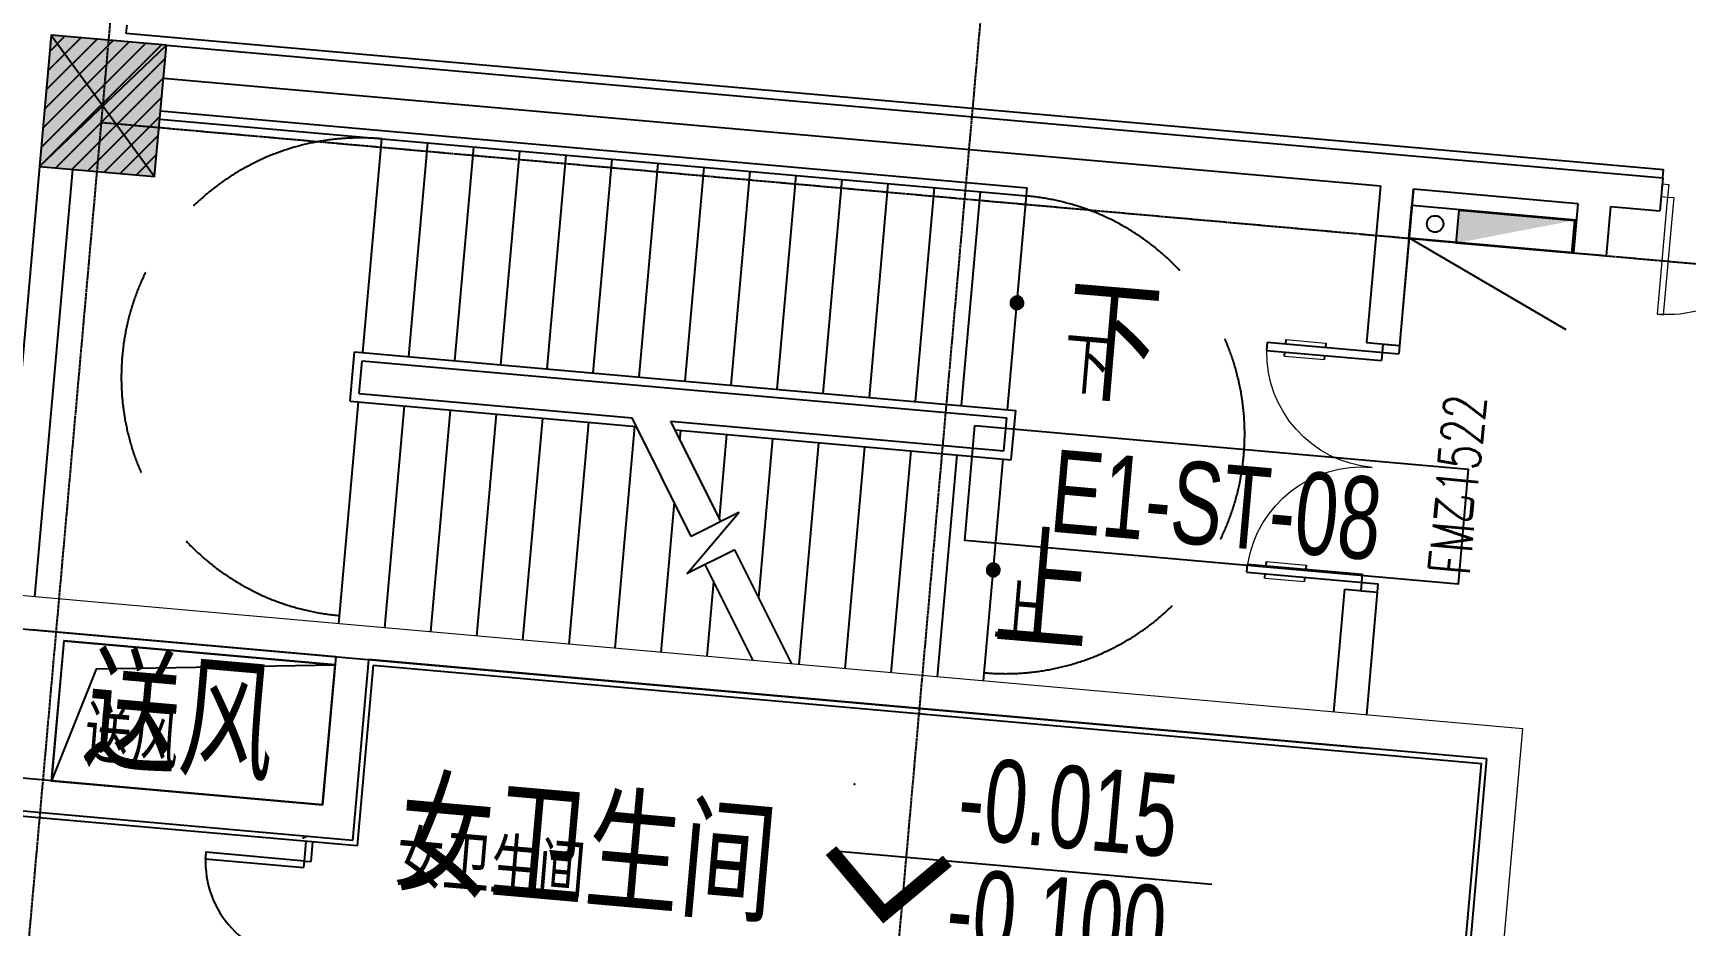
# Model space of a CAD drawing. Header units: millimetres. Extents: x -174040 to 151923, y -227569 to 142020.
# Drawn here: x -66776 to -56764, y 10954 to 16365 of the extents above; entities that cross this region are included whole.
import ezdxf
from ezdxf.enums import TextEntityAlignment as Align

# ---------------------------------------------------------------- set-up
doc = ezdxf.new("R2010")
doc.units = ezdxf.units.MM
doc.header["$LTSCALE"] = 5
for name, pattern in [('E-RG-1F$0$$0$DOTE', [2.42, 2, -0.2, 0.02, -0.2]), ('E1-RV-3F$0$DASH', [0.35, 0.25, -0.1]), ('XRE2$0$HIDDEN', [0.375, 0.25, -0.125])]:
    doc.linetypes.add(name, pattern=pattern)
for name, color, linetype in [('A—墙体', 7, 'Continuous'), ('A—楼梯、电梯、栏杆', 50, 'Continuous'), ('A—设备管丼、主管符号', 50, 'Continuous'), ('A—门窗', 135, 'Continuous'), ('E-COLS-F3$0$0S-COLS-HATCH', 8, 'Continuous'), ('E-COLS-F3$0$0S-COLS-HATCH-I', 8, 'Continuous'), ('E-COLS-F3$0$0S-COLS-LINE', 4, 'Continuous'), ('E1-RI-3F$0$0P-TE-D0-A', 1, 'Continuous'), ('E1-RI-3F$0$A-SYMB-DOOR', 4, 'Continuous'), ('E1-RW-1F$0$0M-TEMP-S', 101, 'Continuous'), ('I—平面—卫生间隔断（不到顶）', 48, 'Continuous'), ('I—平面—文字', 40, 'Continuous'), ('I—平面—文字（放大1：100）', 40, 'XRE2$0$HIDDEN'), ('I—平面—标高', 40, 'Continuous'), ('I—平面—消防设施', 10, 'Continuous'), ('I—平面—装饰面层线', 192, 'Continuous'), ('I—平面—门', 22, 'Continuous'), ('I—平面—门编号', 22, 'Continuous'), ('XRE1$0$A-SYMB', 4, 'Continuous'), ('XRE1$0$A-SYMB-NUMB-T', 4, 'Continuous'), ('轴线100', 1, 'Continuous')]:
    doc.layers.add(name, color=color, linetype=linetype)
for name, color, linetype, lineweight in [('E1-RI-3F$0$A-DOOR', 32, 'Continuous', 5), ('E1-RI-3F$0$A-DOOR-FRAM', 1, 'Continuous', 9), ('E1-RW-3F$0$A-WALL', 7, 'Continuous', 5), ('XRE1$0$A-WALL', 7, 'Continuous', 5)]:
    doc.layers.add(name, color=color, linetype=linetype, lineweight=lineweight)
doc.styles.add('E-RT-1F$0$XD2008', font='xd-hzs.shx', dxfattribs={"width": 0.7, "bigfont": 'xd-hztxt.shx'})
doc.styles.add('E1-RI-3F$0$ECADI-TXT', font='simplex.shx', dxfattribs={"bigfont": 'hztxt.shx'})
doc.styles.add('XD2008', font='SIMYOU.TTF', dxfattribs={"width": 0.7})
doc.styles.add('XRE1$0$ECADI-TXT', font='simplex.shx', dxfattribs={"bigfont": 'hztxt.shx'})
doc.styles.add('幼圆', font='SIMYOU.TTF', dxfattribs={"width": 0.7})

# ---------------------------------------------------------------- blocks, each defined once
blk = doc.blocks.new('XRE3')
at = {"layer": 'E-COLS-F3$0$0S-COLS-HATCH'}
blk.add_hatch(color=18, dxfattribs=at).paths.add_polyline_path([(11777810, -6192928), (11777112, -6192866), (11777042, -6193663), (11777739, -6193724)])
at = {"layer": 'E-COLS-F3$0$0S-COLS-HATCH-I'}
h = blk.add_hatch(dxfattribs=at)
h.set_pattern_fill('ANSI31', color=256, scale=600, style=0)
h.set_pattern_definition([(45, (8.83, 99.61), (-53.0330086, 53.0330086), [])])
h.paths.add_polyline_path([(11777810, -6192928), (11777112, -6192866), (11777042, -6193663), (11777739, -6193724)])
at = {"layer": 'Defpoints'}
for p, q in [((11777042, -6193663), (11777810, -6192928)), ((11777112, -6192866), (11777739, -6193724))]:
    blk.add_line(p, q, dxfattribs=at)
at = {"layer": 'E-COLS-F3$0$0S-COLS-LINE', "color": 255}
blk.add_lwpolyline([(11777810, -6192928), (11777112, -6192866), (11777042, -6193663), (11777739, -6193724)], close=True, dxfattribs=at)
blk = doc.blocks.new('E1-RI-3F$0$ECADI-TAG-DOOR')
blk = doc.blocks.new('E1-RI-3F$0$MRY_DOOR-2-SOLID_-_72_W_X_')
at = {"layer": 'E1-RI-3F$0$A-DOOR'}
for p, q in [((-914.4, 980.28125), (-863.6, 980.28125)), ((-914.4, 116.68125), (-914.4, 980.28125)), ((-863.6, 980.28125), (-863.6, 116.68125)), ((863.6, 980.28125), (863.6, 116.68125)), ((914.4, 980.28125), (863.6, 980.28125)), ((914.4, 116.68125), (914.4, 980.28125)), ((-914.4, 65.88125), (-914.4, 116.68125)), ((-863.6, 65.88125), (-914.4, 65.88125)), ((-863.6, 116.68125), (-863.6, 65.88125)), ((863.6, 116.68125), (863.6, 65.88125)), ((863.6, 65.88125), (914.4, 65.88125)), ((914.4, 65.88125), (914.4, 116.68125))]:
    blk.add_line(p, q, dxfattribs=at)
for centre, start, end in [((-914.4, 65.88125), 3.191766614, 90), ((914.4, 65.88125), 90, 176.808233386), ((-914.4, 65.88125), 359.5, 3.191766614), ((914.4, 65.88125), 176.808233386, 180.5)]:
    blk.add_arc(centre, 914.4, start, end, dxfattribs=at)
at = {"layer": 'E1-RI-3F$0$A-DOOR-FRAM'}
for p, q in [((-914.4, 65.88125), (-965.2, 65.88125)), ((-965.2, 65.88125), (-965.2, -35.71875)), ((-914.4, -35.71875), (-914.4, 65.88125)), ((965.2, 65.88125), (914.4, 65.88125)), ((914.4, 65.88125), (914.4, -35.71875)), ((965.2, -35.71875), (965.2, 65.88125)), ((-965.2, -35.71875), (-914.4, -35.71875)), ((914.4, -35.71875), (965.2, -35.71875))]:
    blk.add_line(p, q, dxfattribs=at)
blk = doc.blocks.new('E1-RI-3F$0$XFX-BX')
blk.add_lwpolyline([(0, 0), (0, 200), (700, 200), (700, 0)], close=True)
blk.add_solid([(0, 0), (0, 0), (700, 0), (700, 200)])
blk = doc.blocks.new('E1-RV-3F$0$3')
at = {"layer": 'A—楼梯、电梯、栏杆'}
h = blk.add_hatch(color=256, dxfattribs=at)
edge = h.paths.add_edge_path()
edge.add_arc((10773784.9, -7567736.8), 20, 138.7891, 318.7891, ccw=False)
edge.add_arc((10773784.9, -7567736.8), 20, -41.2109, 138.7891, ccw=False)
blk.add_lwpolyline([(10773800, -7567750, -1), (10773769.9, -7567723.7, -1)], format="xyb", close=True, dxfattribs=at)
blk = doc.blocks.new('E1-RV-3F$0$$DorLib2D$00000011')
for p, q in [((-0.4667, 0.4709), (-0.4667, -0.0625)), ((-0.4667, 0.4709), (-0.4333, 0.4709)), ((-0.4333, 0.4709), (-0.4333, 0.0042)), ((0.4333, 0.4709), (0.4333, 0.0042)), ((0.4667, 0.4709), (0.4333, 0.4709)), ((0.4667, 0.4709), (0.4667, -0.0625)), ((-0.4833, 0.3962), (-0.4667, 0.3962)), ((-0.4167, 0.3962), (-0.4333, 0.3962)), ((0.4167, 0.3962), (0.4333, 0.3962)), ((0.4833, 0.3962), (0.4667, 0.3962)), ((-0.4833, 0.2346), (-0.4667, 0.2346)), ((-0.4167, 0.2346), (-0.4333, 0.2346)), ((0.4167, 0.2346), (0.4333, 0.2346)), ((0.4833, 0.2346), (0.4667, 0.2346)), ((-0.5, 0.0042), (-0.4333, 0.0042)), ((-0.5, 0.0042), (-0.5, -0.0625)), ((0.5, 0.0042), (0.4333, 0.0042)), ((0.5, 0.0042), (0.5, -0.0625)), ((-0.5, -0.0625), (-0.4667, -0.0625)), ((0.5, -0.0625), (0.4667, -0.0625))]:
    blk.add_line(p, q)
at = {"lineweight": 13}
for p, q in [((-0.4833, 0.3962), (-0.4833, 0.2346)), ((-0.4167, 0.3962), (-0.4167, 0.2346)), ((0.4167, 0.3962), (0.4167, 0.2346)), ((0.4833, 0.3962), (0.4833, 0.2346))]:
    blk.add_line(p, q, dxfattribs=at)
for centre, start, end in [((-0.4667, 0.0042), 0, 85.90396), ((0.4667, 0.0042), 94.09604, 180)]:
    blk.add_arc(centre, 0.4667, start, end, dxfattribs=at)
blk = doc.blocks.new('XRE1$0$ECADI-TAG-CODE')
at = {"layer": 'XRE1$0$A-SYMB-NUMB-T', "color": 1}
blk.add_lwpolyline([(0, 3.5), (15, 3.5), (15, 0), (0, 0)], close=True, dxfattribs=at)
at = {"layer": 'XRE1$0$A-SYMB-NUMB-T', "style": 'XRE1$0$ECADI-TXT', "width": 0.7}
blk.add_attdef('CODE', text='', height=2.5, dxfattribs=at).set_placement((7.5, 1.75), align=Align.MIDDLE_CENTER)
blk = doc.blocks.new('E-RT-1F$0$ECADI-TAG-HGHT（国标）')
at = {"color": 1}
blk.add_line((-2.121, 2.121), (11.768, 2.121), dxfattribs=at)
at = {"color": 1, "const_width": 0.5}
blk.add_lwpolyline([(-2.121, 2.121), (0, 0), (2.121, 2.121)], dxfattribs=at)
at = {"color": 1}
blk.add_point((-1.481, 4.6), dxfattribs=at)
at = {"style": 'E-RT-1F$0$XD2008', "width": 0.7}
blk.add_attdef('FL', text='', height=3, dxfattribs=at).set_placement((-2.689, 2.967), align=Align.RIGHT)
for tag, p in [('F.F.L.', (2.284, 2.967)), ('T.O.S.', (2.284, -1.104))]:
    blk.add_attdef(tag, p, '', height=3, dxfattribs=at)
blk = doc.blocks.new('A$C1C9D1350')
at = {"layer": '轴线100', "linetype": 'E-RG-1F$0$$0$DOTE'}
for p, q in [((-188573.2, -2762.9), (-185024.4, 37262)), ((-183370.7, -3530.8), (-179831.1, 36390.6)), ((-186879.1, 16344.1), (-108087.6, 9356.9))]:
    blk.add_line(p, q, dxfattribs=at)

msp = doc.modelspace()

# ---------------------------------------------------------------- linework, layer by layer
at = {"layer": 'A—墙体'}
for p, q in [((-65969, 16291.1), (-58398.7, 15619.5)), ((-65969, 16291.1), (-58398.7, 15619.5)), ((-65986.6, 16091.9), (-58614.5, 15438.1)), ((-65986.6, 16091.9), (-58614.5, 15438.1)), ((-58397.6, 15619.4), (-56904.6, 15487)), ((-66736.9, 15556.1), (-66984, 12767)), ((-66736.9, 15556.1), (-66984, 12767)), ((-66537.7, 15538.4), (-66767.3, 12948.6)), ((-66537.7, 15538.4), (-66767.3, 12948.6)), ((-58614.5, 15438.1), (-58698.7, 14488.7)), ((-58614.5, 15438.1), (-58698.7, 14488.7)), ((-58415.3, 15420.5), (-58499.4, 14471)), ((-58415.3, 15420.5), (-58499.4, 14471)), ((-58415.1, 15420.2), (-58499.2, 14471.7)), ((-58415.1, 15420.2), (-57419.2, 15331.9)), ((-56904.6, 15487), (-56922.2, 15287.8)), ((-57419.2, 15332.1), (-57445.7, 15033)), ((-57220, 15314.5), (-57246.5, 15015.4)), ((-57220, 15314.2), (-56922.2, 15287.8)), ((-57445.7, 15033), (-57246.5, 15015.4)), ((-58698.7, 14488.7), (-58499.4, 14471)), ((-58698.7, 14488.7), (-58499.4, 14471)), ((-58897.1, 12250.6), (-58831.1, 12994.8)), ((-58897.1, 12250.6), (-58831.1, 12994.8)), ((-58831.1, 12994.8), (-58631.9, 12977.1)), ((-58831.1, 12994.8), (-58631.9, 12977.1)), ((-58697.9, 12233), (-58631.9, 12977.1)), ((-58697.9, 12233), (-58631.9, 12977.1)), ((-66984, 12767), (-58715.5, 12033.7)), ((-66984, 12767), (-58715.5, 12033.7)), ((-64942.6, 12585.1), (-66785.1, 12748.6)), ((-64942.6, 12585.1), (-66785.1, 12748.6)), ((-64942.6, 12585.1), (-65022.2, 11688.6)), ((-64942.6, 12585.1), (-65022.2, 11688.6)), ((-64743.4, 12567.4), (-64840.6, 11471.7)), ((-64743.4, 12567.4), (-64840.6, 11471.7)), ((-57969.6, 11967.6), (-64743.3, 12568.9)), ((-58715.5, 12033.7), (-58715.5, 12033.8)), ((-58715.5, 12033.7), (-58715.5, 12033.8)), ((-58102.3, 10472), (-57969.7, 11966.1)), ((-65022.2, 11688.6), (-66864.6, 11852.2)), ((-65022.2, 11688.6), (-66864.6, 11852.2)), ((-64840.6, 11471.7), (-66882.3, 11652.9)), ((-64840.6, 11471.7), (-66882.3, 11652.9))]:
    msp.add_line(p, q, dxfattribs=at)
at = {"layer": 'A—楼梯、电梯、栏杆'}
for p, q in [((-66008.7, 15842.9), (-60758.9, 15377.3)), ((-66008.7, 15842.9), (-60758.9, 15377.3)), ((-66004.3, 15892.7), (-60754.4, 15427.1)), ((-66004.3, 15892.7), (-60754.4, 15427.1)), ((-64778.4, 14428.7), (-64663.5, 15723.6)), ((-64778.4, 14428.7), (-64663.5, 15723.6)), ((-64499.5, 14403.9), (-64384.6, 15698.8)), ((-64499.5, 14403.9), (-64384.6, 15698.8)), ((-64220.6, 14379.2), (-64105.7, 15674.1)), ((-64220.6, 14379.2), (-64105.7, 15674.1)), ((-63941.7, 14354.5), (-63826.8, 15649.4)), ((-63941.7, 14354.5), (-63826.8, 15649.4)), ((-63662.7, 14329.7), (-63547.9, 15624.6)), ((-63662.7, 14329.7), (-63547.9, 15624.6)), ((-63383.8, 14305), (-63269, 15599.9)), ((-63383.8, 14305), (-63269, 15599.9)), ((-63104.9, 14280.3), (-62990.1, 15575.2)), ((-63104.9, 14280.3), (-62990.1, 15575.2)), ((-62826, 14255.5), (-62711.2, 15550.4)), ((-62826, 14255.5), (-62711.2, 15550.4)), ((-62547.1, 14230.8), (-62432.3, 15525.7)), ((-62547.1, 14230.8), (-62432.3, 15525.7)), ((-62268.2, 14206.1), (-62153.4, 15501)), ((-62268.2, 14206.1), (-62153.4, 15501)), ((-61989.3, 14181.3), (-61874.5, 15476.2)), ((-61989.3, 14181.3), (-61874.5, 15476.2)), ((-61710.4, 14156.6), (-61595.6, 15451.5)), ((-61710.4, 14156.6), (-61595.6, 15451.5)), ((-61431.5, 14131.9), (-61316.7, 15426.8)), ((-61431.5, 14131.9), (-61316.7, 15426.8)), ((-60873.7, 14082.4), (-60754.4, 15427.1)), ((-60873.7, 14082.4), (-60754.4, 15427.1)), ((-61152.6, 14107.1), (-61037.8, 15402)), ((-61152.6, 14107.1), (-61037.8, 15402)), ((-64854.7, 14134.2), (-64828.2, 14433.1)), ((-64854.7, 14134.2), (-64828.2, 14433.1)), ((-64828.2, 14433.1), (-61391.7, 14128.3)), ((-64828.2, 14433.1), (-61391.7, 14128.3)), ((-64800.5, 14179.6), (-64782.8, 14378.9)), ((-64800.5, 14179.6), (-64782.8, 14378.9)), ((-64782.8, 14378.9), (-60878.1, 14032.6)), ((-64782.8, 14378.9), (-60878.1, 14032.6)), ((-64924.1, 12785.1), (-64804.9, 14129.8)), ((-64924.1, 12785.1), (-64804.9, 14129.8)), ((-64854.7, 14134.2), (-63120.9, 13980.5)), ((-64854.7, 14134.2), (-63120.9, 13980.5)), ((-64800.5, 14179.6), (-63147.1, 14033)), ((-64800.5, 14179.6), (-63147.1, 14033)), ((-61391.6, 14128.3), (-60823.9, 14078)), ((-61391.6, 14128.3), (-60823.9, 14078)), ((-64645.2, 12760.4), (-64526, 14105.1)), ((-64645.2, 12760.4), (-64526, 14105.1)), ((-64366.3, 12735.6), (-64247.1, 14080.4)), ((-64366.3, 12735.6), (-64247.1, 14080.4)), ((-64087.4, 12710.9), (-63968.2, 14055.6)), ((-64087.4, 12710.9), (-63968.2, 14055.6)), ((-63808.5, 12686.2), (-63689.2, 14030.9)), ((-63808.5, 12686.2), (-63689.2, 14030.9)), ((-62789, 13314.8), (-63147.1, 14033)), ((-62789, 13314.8), (-63147.1, 14033)), ((-60895.8, 13833.4), (-60878.1, 14032.6)), ((-60895.8, 13833.4), (-60878.1, 14032.6)), ((-60850.4, 13779.1), (-60823.9, 14078)), ((-60850.4, 13779.1), (-60823.9, 14078)), ((-63529.6, 12661.4), (-63410.3, 14006.2)), ((-63529.6, 12661.4), (-63410.3, 14006.2)), ((-63250.7, 12636.7), (-63131.4, 13981.4)), ((-63250.7, 12636.7), (-63131.4, 13981.4)), ((-62913.3, 14012.3), (-60895.8, 13833.4)), ((-62610, 13404), (-62913.3, 14012.3)), ((-62913.3, 14012.3), (-60895.8, 13833.4)), ((-62610, 13404), (-62913.3, 14012.3)), ((-62887.1, 13959.8), (-60850.4, 13779.1)), ((-62887.1, 13959.8), (-60850.4, 13779.1)), ((-62857.5, 13900.5), (-62852.5, 13956.7)), ((-62857.5, 13900.5), (-62852.5, 13956.7)), ((-62618.9, 13421.8), (-62573.6, 13932)), ((-62618.9, 13421.8), (-62573.6, 13932)), ((-62380.2, 12943.1), (-62294.7, 13907.2)), ((-62380.2, 12943.1), (-62294.7, 13907.2)), ((-62135.1, 12537.8), (-62015.8, 13882.5)), ((-62135.1, 12537.8), (-62015.8, 13882.5)), ((-61856.2, 12513), (-61736.9, 13857.8)), ((-61856.2, 12513), (-61736.9, 13857.8)), ((-61577.3, 12488.3), (-61458, 13833)), ((-61577.3, 12488.3), (-61458, 13833)), ((-61298.4, 12463.6), (-61179.1, 13808.3)), ((-61298.4, 12463.6), (-61179.1, 13808.3)), ((-61019.4, 12438.8), (-60900.2, 13783.6)), ((-61019.4, 12438.8), (-60900.2, 13783.6)), ((-62971.8, 12612), (-62891.3, 13519.9)), ((-62971.8, 12612), (-62891.3, 13519.9)), ((-62180.2, 12541.8), (-62525.3, 13234)), ((-62180.2, 12541.8), (-62525.3, 13234)), ((-62414, 12562.5), (-62704.2, 13144.8)), ((-62414, 12562.5), (-62704.2, 13144.8)), ((-62692.9, 12587.2), (-62652.6, 13041.2)), ((-62692.9, 12587.2), (-62652.6, 13041.2))]:
    msp.add_line(p, q, dxfattribs=at)
for points in [[(-60816.3, 14729.8, 0, 0, 0), (-65380.4, 15134.5, 0, 0, 0), (-65523.9, 13515.9, 0, 0, 0), (-63103.7, 13301.3, 40, 0, 0), (-62954.3, 13288.1, 0, 0, 0)], [(-60816.3, 14729.8, 0, 0, 0), (-65380.4, 15134.5, 0, 0, 0), (-65523.9, 13515.9, 0, 0, 0), (-63103.7, 13301.3, 40, 0, 0), (-62954.3, 13288.1, 0, 0, 0)], [(-60959.8, 13111.2, 0, 0, 0), (-62168.7, 13218.4, 40, 0, 0), (-62318.1, 13231.7, 0, 0, 0)], [(-60959.8, 13111.2, 0, 0, 0), (-62168.7, 13218.4, 40, 0, 0), (-62318.1, 13231.7, 0, 0, 0)]]:
    msp.add_lwpolyline(points, format="xyseb", dxfattribs=at)
msp.add_lwpolyline([(-62525.3, 13234), (-62813.6, 13090.2), (-62500.2, 13458.7), (-62789, 13314.8)], dxfattribs=at)
msp.add_lwpolyline([(-62525.3, 13234), (-62813.6, 13090.2), (-62500.2, 13458.7), (-62789, 13314.8)], dxfattribs=at)
at = {"layer": 'A—楼梯、电梯、栏杆', "linetype": 'E1-RV-3F$0$DASH', "ltscale": 1000}
for centre, start, end in [((-64791.6, 14279.2), 84.93223, 264.93223), ((-64791.6, 14279.2), 84.93223, 264.93223), ((-60886.9, 13933), 264.93223, 84.93223), ((-60886.9, 13933), 264.93223, 84.93223)]:
    msp.add_arc(centre, 1450, start, end, dxfattribs=at)
at = {"layer": 'A—设备管丼、主管符号'}
msp.add_lwpolyline([(-64947, 12534.9), (-66590.2, 12680.6), (-66665.3, 11833.7), (-65022.1, 11688.3)], close=True, dxfattribs=at)
msp.add_lwpolyline([(-64947, 12534.9), (-66393.2, 12509.2), (-66665.3, 11833.7)], dxfattribs=at)
at = {"layer": 'E1-RI-3F$0$0P-TE-D0-A'}
msp.add_lwpolyline([(-57445.7, 15033.2), (-58441.8, 15121.6), (-58424.1, 15320.8), (-57428, 15232.4)], close=True, dxfattribs=at)
at = {"layer": 'E1-RW-1F$0$0M-TEMP-S', "color": 2}
for p, q in [((-66590.2, 12681.4, 0), (-66665.5, 11833.7, 0)), ((-66590.2, 12681.4, 0), (-66665.5, 11833.7, 0)), ((-64947, 12535.5), (-66590.2, 12681.4, 0)), ((-64947, 12535.5), (-66590.2, 12681.4, 0))]:
    msp.add_line(p, q, dxfattribs=at)
at = {"layer": 'E1-RW-3F$0$A-WALL', "lineweight": 13}
msp.add_line((-57752.7, 12149.1), (-66966.5, 12967), dxfattribs=at)
at = {"layer": 'E1-RW-3F$0$A-WALL'}
for p, q in [((-57969.6, 11967.6), (-64743.3, 12568.9)), ((-57903, 10455.8), (-57752.7, 12149.1))]:
    msp.add_line(p, q, dxfattribs=at)
at = {"layer": 'I—平面—卫生间隔断（不到顶）', "ltscale": 3}
for p, q in [((-65132.1, 11347.6, 0), (-65121.6, 11466.5, 0)), ((-65092.3, 11344, 0), (-65081.7, 11463, 0)), ((-65132.1, 11347.6, 0), (-65092.3, 11344, 0))]:
    msp.add_line(p, q, dxfattribs=at)
at = {"layer": 'I—平面—卫生间隔断（不到顶）', "ltscale": 3, "elevation": 0}
msp.add_lwpolyline([(-65135.7, 11307.7), (-65132.1, 11347.6), (-65729.8, 11400.6), (-65733.3, 11360.8)], close=True, dxfattribs=at)
at = {"layer": 'I—平面—卫生间隔断（不到顶）', "ltscale": 3}
msp.add_arc((-65132.1, 11347.5, 0), 600, 174.92703, 264.92703, dxfattribs=at)
at = {"layer": 'I—平面—消防设施'}
msp.add_lwpolyline([(-58441.5, 15123.7), (-57491.4, 14569.3)], dxfattribs=at)
msp.add_circle((-58283.5, 15208), 50, dxfattribs=at)
at = {"layer": 'I—平面—装饰面层线'}
for p, q in [((-66209, 16412.8), (-66213.5, 16363)), ((-56904.6, 15487), (-56900.1, 15537.1)), ((-64716.2, 12534.3), (-64813.4, 11439.2)), ((-64716.2, 12534.3), (-58002.3, 11938.9)), ((-58132.2, 10474.7), (-58002.3, 11938.9)), ((-64813.4, 11439.2), (-66855.1, 11620.4))]:
    msp.add_line(p, q, dxfattribs=at)
msp.add_lwpolyline([(-66213.5, 16363), (-56900.1, 15537.1)], dxfattribs=at)
at = {"layer": 'I—平面—门'}
msp.add_line((-65144.7, 11485.9), (-65121.7, 11496.7), dxfattribs=at)
msp.add_line((-65144.7, 11485.9), (-65121.7, 11496.7), dxfattribs=at)
at = {"layer": 'XRE1$0$A-WALL'}
msp.add_line((-57969.7, 11966.1), (-64743.4, 12567.4), dxfattribs=at)

# ---------------------------------------------------------------- block references
at = {"layer": 'A—楼梯、电梯、栏杆', "xscale": -1.999999999999986, "yscale": 1.999999999999988, "zscale": 2, "rotation": 174.9329973623873}
for p in [(-22860955.1, -13158500.5), (-22861098.7, -13160119.1)]:
    msp.add_blockref('E1-RV-3F$0$3', p, dxfattribs=at)
at = {"layer": 'A—门窗'}
msp.add_blockref('XRE3', (-11843778.7, 6209218.7), dxfattribs=at)
at = {"layer": 'I—平面—标高'}
ref = msp.add_blockref('E-RT-1F$0$ECADI-TAG-HGHT（国标）', (-61621.3, 11027.7), dxfattribs=dict(at, xscale=166.6666666664841, yscale=166.6666666664841, zscale=166.6666666664841, rotation=354.9467070263355))
ref.add_attrib('F.F.L.', '-0.015', (-61187.7, 11485.8), dxfattribs={"layer": '0', "height": 500, "rotation": 354.94671, "style": '幼圆', "width": 0.7})
ref.add_attrib('T.O.S.', '-0.100', (-61258.4, 10810.8), dxfattribs={"layer": '0', "height": 500, "rotation": 354.94671, "style": '幼圆', "width": 0.7})
at = {"layer": 'I—平面—消防设施', "rotation": 174.9178713097216}
msp.add_blockref('E1-RI-3F$0$XFX-BX', (-57439.9, 15229.1), dxfattribs=at)
at = {"layer": 'I—平面—门'}
for name, p, xscale, yscale, zscale, rotation in [('E1-RI-3F$0$MRY_DOOR-2-SOLID_-_72_W_X_', (-56163.2, 15357), -0.7770410277664567, 0.7770410277664569, 0.7770410277664568, 174.9322288713746), ('E1-RV-3F$0$$DorLib2D$00000011', (-58659, 13732.2), -1500.000000000157, 1500, -1500.000000000157, 84.93222885051611), ('E1-RV-3F$0$$DorLib2D$00000011', (-58659, 13732.2), -1500.000000000157, 1500, -1500.000000000157, 84.93222885051611)]:
    msp.add_blockref(name, p, dxfattribs=dict(at, xscale=xscale, yscale=yscale, zscale=zscale, rotation=rotation))
at = {"layer": 'I—平面—门编号'}
ref = msp.add_blockref('E1-RI-3F$0$ECADI-TAG-DOOR', (-57227.3, 14320.8), dxfattribs=dict(at, xscale=100.0000000022703, yscale=100.0000000022703, zscale=100.0000000022703, rotation=84.67699833131618))
ref.add_attrib('门窗主编号1', 'FM乙1522', dxfattribs={"layer": 'E1-RI-3F$0$A-SYMB-DOOR', "height": 250, "rotation": 84.677, "style": 'E1-RI-3F$0$ECADI-TXT', "width": 0.7}).set_placement((-57973.9, 14159.4), align=Align.RIGHT)
at = {"layer": 'XRE1$0$A-SYMB'}
ref = msp.add_blockref('XRE1$0$ECADI-TAG-CODE', (-61132.7, 13289.4), dxfattribs=dict(at, xscale=200.0000000186264, yscale=200.0000000186264, zscale=200.0000000186264, rotation=354.9550948301538))
ref.add_attrib('CODE', 'E1-ST-08', dxfattribs={"layer": 'XRE1$0$A-SYMB-NUMB-T', "color": 40, "height": 500, "rotation": 354.95509, "style": '幼圆', "width": 0.7}).set_placement((-59607.8, 13506.1), align=Align.MIDDLE_CENTER)
at = {"layer": '轴线100'}
msp.add_blockref('A$C1C9D1350', (120517.4, -520.6), dxfattribs=at)

# ---------------------------------------------------------------- texts
at = {"layer": 'I—平面—文字', "linetype": 'ByBlock', "style": 'XD2008', "width": 0.7}
for s, rotation, p in [('下', 355.17739, (-60545.6, 14223.3, 0)), ('上', 355.17739, (-60963.2, 12722.5, 0)), ('送风', 354.94783, (-66476.8, 11985.9, 0)), ('女卫生间', 354.94783, (-64586.9, 11232.4))]:
    msp.add_text(s, height=600, rotation=rotation, dxfattribs=at).set_placement(p)
at = {"layer": 'I—平面—文字（放大1：100）', "linetype": 'ByBlock', "style": 'XD2008', "width": 0.7}
for s, p in [('下', (-60545.6, 14223.3, 0)), ('上', (-60963.2, 12722.5, 0)), ('送风', (-66476.8, 11985.9, 0)), ('女卫生间', (-64586.9, 11232.4))]:
    msp.add_text(s, height=300, rotation=355.17739, dxfattribs=at).set_placement(p)

doc.saveas('drawing.dxf')
